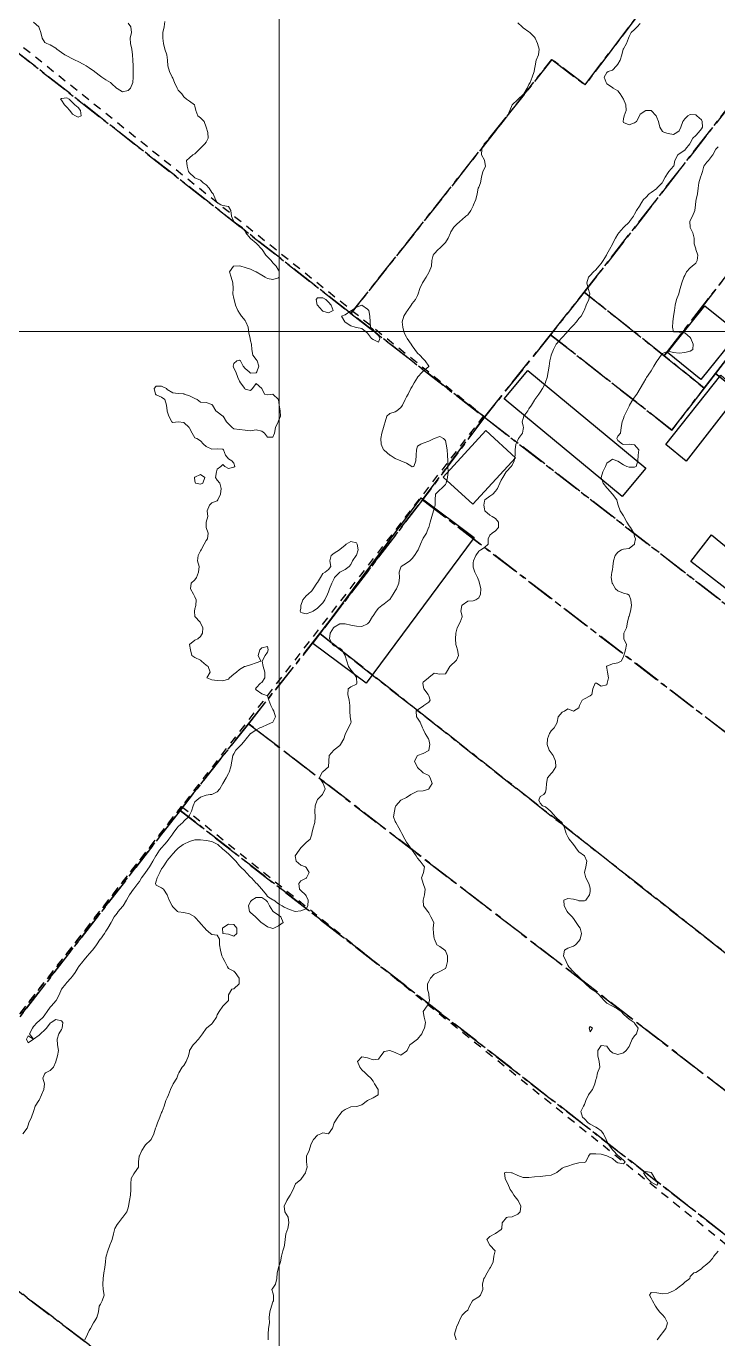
# Model space of a CAD drawing. Header units: centimetres. Extents: x 0 to 642158, y -847 to 649707.
# Drawn here: x 616144.1 to 616206.2, y 621096.8 to 621214.8 of the extents above; entities that cross this region are included whole.
import ezdxf

# ---------------------------------------------------------------- set-up
doc = ezdxf.new("R2010")
doc.units = ezdxf.units.CM
doc.header["$MEASUREMENT"] = 0
doc.linetypes.add('CENTERX2', pattern=[4, 2.5, -0.5, 0.5, -0.5])
doc.linetypes.add('JIS_02_0.7', pattern=[1.35, 0.75, -0.6])
for name, color, linetype, lineweight in [('MEV_grille', 254, 'Continuous', 9), ('WAL_parcellaire agricole', 7, 'JIS_02_0.7', 25), ('WAL_topographie 0.5', 253, 'Continuous', 20)]:
    doc.layers.add(name, color=color, linetype=linetype, lineweight=lineweight)
doc.layers.add('SPW_batiments', color=7, linetype='Continuous')
doc.layers.add('SPW_parcellaire cadastral', color=7, linetype='CENTERX2', lineweight=25, true_color=0xff0542)

# ---------------------------------------------------------------- blocks, each defined once
blk = doc.blocks.new('*U114')
at = {"layer": 'MEV_grille', "transparency": 33554687}
blk.add_lwpolyline([(-1338.46, 0), (1338.46, 0)], dxfattribs=at)
blk = doc.blocks.new('*U115')
at = {"layer": 'MEV_grille', "color": 0, "linetype": 'ByBlock', "lineweight": -2, "transparency": 16777216}
blk.add_blockref('*U114', (0, -1200), dxfattribs=at)
blk = doc.blocks.new('*U112')
at = {"layer": 'MEV_grille', "transparency": 33554687}
blk.add_lwpolyline([(0, 1825.48), (0, -1825.48)], dxfattribs=at)
blk = doc.blocks.new('*U113')
at = {"layer": 'MEV_grille', "color": 0, "linetype": 'ByBlock', "lineweight": -2, "transparency": 16777216}
blk.add_blockref('*U112', (800, 0), dxfattribs=at)

msp = doc.modelspace()

# ---------------------------------------------------------------- linework, layer by layer
at = {"layer": 'SPW_batiments'}
for points in [[(616202.47, 621186.47), (616205.05, 621189.67), (616208.07, 621187.24), (616204.71, 621183.07), (616201.69, 621185.5), (616202.47, 621186.47)], [(616197.63, 621172.53), (616187.04, 621181.31), (616189.16, 621183.86), (616199.75, 621175.09), (616197.63, 621172.53)], [(616208.19, 621181.91), (616203.39, 621175.71), (616201.54, 621177.23), (616206.49, 621183.45), (616208.19, 621181.91)], [(616184.22, 621171.84), (616181.55, 621174.29), (616185.39, 621178.47), (616188.06, 621176.02), (616184.22, 621171.84)], [(616174.62, 621155.77), (616169.83, 621159.33), (616179.56, 621172.43), (616184.34, 621168.87), (616174.62, 621155.77)], [(616212.05, 621163.85), (616210.31, 621161.66), (616203.81, 621166.7), (616205.65, 621169.11), (616212.05, 621163.85)]]:
    msp.add_lwpolyline(points, dxfattribs=at)
at = {"layer": 'SPW_parcellaire cadastral'}
for points in [[(616213.59, 621253.32), (616201.22, 621237.36), (616206.42, 621233.46), (616204.71, 621231.18), (616202.58, 621228.34), (616203.87, 621227.37), (616206.4, 621225.48), (616194.3, 621209.55), (616191.31, 621211.82), (616173.26, 621188.99), (616142.41, 621213.16), (616135.77, 621218.36), (616138.33, 621219.48), (616150.54, 621224.86), (616181.45, 621238.49), (616183.32, 621239.28), (616198.96, 621262.98), (616213.59, 621253.32)], [(616173.26, 621188.99), (616191.31, 621211.82), (616194.3, 621209.55), (616206.4, 621225.48), (616203.87, 621227.37), (616202.58, 621228.34), (616204.71, 621231.18), (616206.42, 621233.46), (616201.22, 621237.36), (616213.59, 621253.32), (616232.59, 621240.9), (616226.91, 621233.54), (616224.74, 621230.75), (616218.44, 621222.45), (616218.22, 621222.16), (616212.52, 621214.4), (616194.22, 621190.9), (616191.19, 621187.08), (616185.26, 621179.66), (616173.26, 621188.99)], [(616201.41, 621185.2), (616194.22, 621190.9), (616212.52, 621214.4), (616216.35, 621212.4), (616220.74, 621210.14), (616201.41, 621185.2)], [(616173.26, 621188.99), (616185.26, 621179.66), (616179.7, 621172.24), (616170.48, 621160.22), (616164.05, 621152.12), (616157.91, 621144.33), (616131.44, 621110.21), (616071.3, 621032.52), (616031.54, 621061.05), (616060.99, 621100.59), (616142.41, 621213.16), (616173.26, 621188.99)], [(616201.41, 621185.2), (616220.74, 621210.14), (616221, 621210.03), (616224.84, 621207.98), (616221.96, 621204.18), (616219.07, 621200.43), (616215.54, 621195.86), (616209.84, 621188.55), (616206.01, 621183.59), (616205, 621182.28), (616201.41, 621185.2)], [(616201.41, 621185.2), (616205, 621182.28), (616202.09, 621178.52), (616191.19, 621187.08), (616194.22, 621190.9), (616201.41, 621185.2)], [(616254.26, 621145.78), (616253.93, 621146.2), (616206.01, 621183.59), (616209.84, 621188.55), (616250.79, 621156.2), (616264.99, 621144.88), (616268.18, 621142.36), (616264.62, 621137.89), (616261.52, 621140.19), (616254.26, 621145.78)], [(616254.26, 621145.78), (616249.32, 621139.45), (616246.18, 621141.92), (616241.55, 621136.02), (616241.25, 621136.25), (616185.26, 621179.66), (616191.19, 621187.08), (616202.09, 621178.52), (616205, 621182.28), (616206.01, 621183.59), (616253.93, 621146.2), (616254.26, 621145.78)], [(616246.38, 621121.04), (616235.76, 621129.2), (616179.7, 621172.24), (616185.26, 621179.66), (616241.25, 621136.25), (616241.55, 621136.02), (616251.77, 621128), (616254.9, 621125.39), (616249.62, 621118.55), (616246.38, 621121.04)], [(616246.38, 621121.04), (616249.62, 621118.55), (616240.32, 621105.16), (616170.48, 621160.22), (616179.7, 621172.24), (616235.76, 621129.2), (616231.34, 621123.55), (616231.85, 621123.15), (616239.27, 621117.45), (616241.25, 621119.85), (616243.89, 621117.78), (616246.38, 621121.04)], [(616240.32, 621105.16), (616236.97, 621100.52), (616234.5, 621097.13), (616224.94, 621105.2), (616214.43, 621113.34), (616164.05, 621152.12), (616170.48, 621160.22), (616240.32, 621105.16)], [(616228.71, 621089.19), (616157.91, 621144.33), (616164.05, 621152.12), (616214.43, 621113.34), (616224.94, 621105.2), (616234.5, 621097.13), (616234.07, 621096.53), (616228.71, 621089.19)], [(616131.44, 621110.21), (616157.91, 621144.33), (616228.71, 621089.19), (616203.86, 621055.11), (616131.44, 621110.21)], [(616031.54, 621061.05), (616071.3, 621032.52), (616131.44, 621110.21), (616203.86, 621055.11), (616144.73, 620974.53), (616080.2, 620885.53), (616077.16, 620887.87), (616061.83, 620900.38), (616015.82, 620937.44), (615969, 620975.45), (615975.67, 621007.18), (615976.31, 621011.06), (615979.34, 621025.79), (615982.81, 621040.63), (615983.01, 621041.57), (615985.55, 621053.65), (615985.91, 621055.31), (615989.28, 621069.96), (615990.63, 621076.48), (615992.09, 621082.87), (615993.25, 621088.61), (615997.42, 621085.79), (616031.54, 621061.05)]]:
    msp.add_lwpolyline(points, dxfattribs=at)
at = {"layer": 'WAL_parcellaire agricole'}
for points in [[(616185.18, 621179.79), (616158.05, 621144.69), (616071.36, 621033.53), (615996.86, 621085.77), (616011.19, 621105.69), (615971.52, 621133.77), (615978.81, 621140.74), (616073.97, 621180.78), (616142.8, 621213.76), (616185.18, 621179.79)], [(615993.69, 621087.77), (615996.86, 621085.77), (616071.36, 621033.53), (616158.05, 621144.69), (616223.15, 621092.3), (616150.53, 620998.96), (616089.78, 620911.09), (616081.78, 620901.78), (616076.08, 620902.28), (616069.98, 620895.38), (615970.47, 620972.87), (615993.69, 621087.77)]]:
    msp.add_lwpolyline(points, dxfattribs=at)
at = {"layer": 'WAL_topographie 0.5'}
for points in [[(616156.55, 621215.25), (616156.47, 621214.75), (616156.37, 621214.25), (616156.37, 621213.75), (616156.41, 621213.25), (616156.53, 621212.75), (616156.73, 621212.25), (616156.75, 621212), (616156.77, 621211.75), (616156.81, 621211.25), (616156.95, 621210.75), (616157.19, 621210.25), (616157.25, 621210.16), (616157.42, 621209.75), (616157.64, 621209.25), (616157.75, 621209.07), (616158.06, 621208.75), (616158.25, 621208.46), (616158.5, 621208.25), (616158.75, 621208.07), (616159.22, 621207.75), (616159.25, 621207.62), (616159.32, 621207.25), (616159.5, 621206.75), (616159.75, 621206.59), (616160.06, 621206.25), (616160.25, 621205.75), (616160.25, 621205.75), (616160.4, 621205.25), (616160.43, 621204.75), (616160.25, 621204.4), (616160.14, 621204.25), (616159.75, 621203.84), (616159.67, 621203.75), (616159.25, 621203.35), (616159.05, 621203.25), (616158.75, 621203), (616158.48, 621202.75), (616158.55, 621202.25), (616158.67, 621201.75), (616158.75, 621201.65), (616159.17, 621201.25), (616159.25, 621201.2), (616159.75, 621200.97), (616159.99, 621200.75), (616160.25, 621200.55), (616160.53, 621200.25), (616160.75, 621199.88), (616160.88, 621199.75), (616161.1, 621199.25), (616161.25, 621198.97), (616161.57, 621198.75), (616161.75, 621198.7), (616162.25, 621198.61), (616162.46, 621198.25), (616162.52, 621197.75), (616162.73, 621197.25), (616162.75, 621197.23), (616163.25, 621196.91), (616163.45, 621196.75), (616163.75, 621196.38), (616163.81, 621196.25), (616164.22, 621195.75), (616164.25, 621195.72), (616164.75, 621195.32), (616164.82, 621195.25), (616165.25, 621194.79), (616165.29, 621194.75), (616165.63, 621194.25), (616165.75, 621194.09), (616166.1, 621193.75), (616166.25, 621193.55), (616166.53, 621193.25), (616166.75, 621192.9), (616166.81, 621192.75), (616166.8, 621192.25), (616166.75, 621192.19), (616166.25, 621192.05), (616165.75, 621192.15), (616165.57, 621192.25), (616165.25, 621192.45), (616164.75, 621192.74), (616164.72, 621192.75), (616164.25, 621192.97), (616163.75, 621193.14), (616163.36, 621193.25), (616163.25, 621193.28), (616162.75, 621193.26), (616162.7, 621193.25), (616162.34, 621192.75), (616162.5, 621192.25), (616162.66, 621191.75), (616162.69, 621191.25), (616162.65, 621190.75), (616162.75, 621190.33), (616162.77, 621190.25), (616162.9, 621189.75), (616163.09, 621189.25), (616163.25, 621189.01), (616163.44, 621188.75), (616163.75, 621188.35), (616163.82, 621188.25), (616164.02, 621187.75), (616164.1, 621187.25), (616164.2, 621186.75), (616164.25, 621186.53), (616164.33, 621186.25), (616164.35, 621185.75), (616164.44, 621185.25), (616164.75, 621184.87), (616164.83, 621184.75), (616164.99, 621184.25), (616164.8, 621183.75), (616164.75, 621183.67), (616164.25, 621183.62), (616164.11, 621183.75), (616163.75, 621184.06), (616163.57, 621184.25), (616163.35, 621184.75), (616163.25, 621184.8), (616163, 621184.75), (616162.75, 621184.5), (616162.69, 621184.25), (616162.75, 621184.08), (616162.91, 621183.75), (616163.09, 621183.25), (616163.25, 621182.91), (616163.35, 621182.75), (616163.72, 621182.25), (616163.75, 621182.19), (616164.25, 621182.08), (616164.43, 621182.25), (616164.75, 621182.69), (616165.25, 621182.25), (616165.25, 621182.25), (616165.5, 621181.75), (616165.75, 621181.69), (616166.25, 621181.75), (616166.25, 621181.75), (616166.25, 621181.75), (616166.75, 621181.25), (616166.75, 621181.25), (616166.82, 621180.75), (616166.9, 621180.25), (616166.94, 621179.75), (616166.75, 621179.34), (616166.72, 621179.25), (616166.49, 621178.75), (616166.39, 621178.25), (616166.25, 621177.89), (616165.75, 621177.89), (616165.5, 621178.25), (616165.25, 621178.43), (616164.75, 621178.53), (616164.25, 621178.45), (616163.75, 621178.51), (616163.25, 621178.56), (616162.75, 621178.64), (616162.6, 621178.75), (616162.25, 621179.06), (616162.08, 621179.25), (616161.77, 621179.75), (616161.75, 621179.77), (616161.25, 621180.16), (616161.13, 621180.25), (616160.81, 621180.75), (616160.75, 621180.82), (616160.25, 621180.98), (616159.75, 621181.03), (616159.44, 621181.25), (616159.25, 621181.35), (616158.75, 621181.6), (616158.28, 621181.75), (616158.25, 621181.76), (616157.75, 621181.79), (616157.25, 621181.86), (616156.75, 621182.17), (616156.69, 621182.25), (616156.25, 621182.46), (616155.75, 621182.47), (616155.58, 621182.25), (616155.7, 621181.75), (616155.75, 621181.69), (616156.25, 621181.47), (616156.55, 621181.25), (616156.7, 621180.75), (616156.74, 621180.25), (616156.75, 621180.2), (616156.89, 621179.75), (616157.18, 621179.25), (616157.25, 621179.18), (616157.75, 621179.24), (616158.25, 621179.18), (616158.72, 621178.75), (616158.75, 621178.69), (616159.01, 621178.25), (616159.25, 621177.82), (616159.42, 621177.75), (616159.75, 621177.55), (616160, 621177.25), (616160.25, 621177.05), (616160.75, 621176.81), (616161.25, 621176.83), (616161.75, 621176.81), (616161.82, 621176.75), (616161.99, 621176.25), (616162.25, 621175.92), (616162.56, 621175.75), (616162.75, 621175.54), (616162.82, 621175.25), (616162.75, 621175.18), (616162.25, 621175.07), (616161.92, 621175.25), (616161.75, 621175.43), (616161.57, 621175.25), (616161.25, 621175), (616161.17, 621174.75), (616161.08, 621174.25), (616161.25, 621174.01), (616161.47, 621173.75), (616161.61, 621173.25), (616161.54, 621172.75), (616161.31, 621172.25), (616161.25, 621172.15), (616160.75, 621171.96), (616160.54, 621171.75), (616160.34, 621171.25), (616160.41, 621170.75), (616160.25, 621170.25), (616160.25, 621169.75), (616160.42, 621169.25), (616160.36, 621168.75), (616160.25, 621168.58), (616160.07, 621168.25), (616159.81, 621167.75), (616159.75, 621167.66), (616159.54, 621167.25), (616159.47, 621166.75), (616159.62, 621166.25), (616159.57, 621165.75), (616159.38, 621165.25), (616159.25, 621165.06), (616158.92, 621164.75), (616158.86, 621164.25), (616159.12, 621163.75), (616159.25, 621163.52), (616159.35, 621163.25), (616159.32, 621162.75), (616159.25, 621162.44), (616159.2, 621162.25), (616159.25, 621161.75), (616159.25, 621161.75), (616159.71, 621161.25), (616159.75, 621161.2), (616159.94, 621160.75), (616159.91, 621160.25), (616159.75, 621159.95), (616159.5, 621159.75), (616159.25, 621159.62), (616158.75, 621159.25), (616158.86, 621158.75), (616158.96, 621158.25), (616159.25, 621158.07), (616159.75, 621157.84), (616159.83, 621157.75), (616160.25, 621157.37), (616160.42, 621157.25), (616160.61, 621156.75), (616160.31, 621156.25), (616160.75, 621156.06), (616161.25, 621156), (616161.75, 621155.97), (616162.25, 621156.13), (616162.36, 621156.25), (616162.75, 621156.57), (616162.97, 621156.75), (616163.25, 621156.99), (616163.71, 621157.25), (616163.75, 621157.27), (616164.25, 621157.4), (616164.75, 621157.58), (616165.16, 621157.75), (616164.92, 621158.25), (616165.07, 621158.75), (616165.25, 621158.94), (616165.75, 621159.06), (616165.83, 621158.75), (616165.75, 621158.56), (616165.55, 621158.25), (616165.29, 621157.75), (616165.38, 621157.25), (616165.53, 621156.75), (616165.53, 621156.25), (616165.25, 621155.82), (616165.14, 621155.75), (616164.75, 621155.35), (616164.69, 621155.25), (616164.75, 621155.16), (616165.25, 621154.81), (616165.45, 621154.75), (616165.75, 621154.61), (616165.87, 621154.25), (616166.05, 621153.75), (616166.25, 621153.41), (616166.33, 621153.25), (616166.48, 621152.75), (616166.25, 621152.26), (616166.23, 621152.25), (616165.75, 621152.04), (616165.25, 621151.82), (616165.09, 621151.75), (616164.75, 621151.56), (616164.27, 621151.25), (616164.25, 621151.24), (616163.84, 621150.75), (616163.75, 621150.65), (616163.44, 621150.25), (616163.25, 621150.07), (616162.91, 621149.75), (616162.75, 621149.42), (616162.66, 621149.25), (616162.57, 621148.75), (616162.46, 621148.25), (616162.31, 621147.75), (616162.25, 621147.64), (616162.05, 621147.25), (616161.75, 621146.75), (616161.75, 621146.75), (616161.47, 621146.25), (616161.25, 621145.99), (616160.75, 621145.76), (616160.62, 621145.75), (616160.25, 621145.7), (616159.75, 621145.53), (616159.42, 621145.25), (616159.25, 621145.1), (616159.08, 621144.75), (616158.94, 621144.25), (616158.75, 621143.89), (616158.67, 621143.75), (616158.25, 621143.37), (616158.16, 621143.25), (616157.75, 621142.87), (616157.66, 621142.75), (616157.27, 621142.25), (616157.25, 621142.23), (616156.91, 621141.75), (616156.75, 621141.54), (616156.52, 621141.25), (616156.25, 621140.95), (616156.06, 621140.75), (616155.75, 621140.26), (616155.74, 621140.25), (616155.46, 621139.75), (616155.25, 621139.4), (616155.15, 621139.25), (616154.81, 621138.75), (616154.75, 621138.66), (616154.45, 621138.25), (616154.25, 621137.95), (616154.1, 621137.75), (616153.75, 621137.28), (616153.72, 621137.25), (616153.38, 621136.75), (616153.25, 621136.53), (616153.09, 621136.25), (616152.79, 621135.75), (616152.75, 621135.7), (616152.36, 621135.25), (616152.25, 621135.1), (616151.99, 621134.75), (616151.75, 621134.3), (616151.72, 621134.25), (616151.42, 621133.75), (616151.25, 621133.47), (616151.11, 621133.25), (616150.75, 621132.76), (616150.74, 621132.75), (616150.39, 621132.25), (616150.25, 621132.03), (616150.03, 621131.75), (616149.75, 621131.44), (616149.58, 621131.25), (616149.25, 621130.85), (616149.17, 621130.75), (616148.79, 621130.25), (616148.75, 621130.2), (616148.48, 621129.75), (616148.25, 621129.43), (616148.1, 621129.25), (616147.75, 621128.86), (616147.66, 621128.75), (616147.25, 621128.26), (616147.25, 621128.25), (616147.04, 621127.75), (616146.78, 621127.25), (616146.75, 621127.21), (616146.37, 621126.75), (616146.25, 621126.64), (616145.97, 621126.25), (616145.75, 621125.96), (616145.61, 621125.75), (616145.25, 621125.42), (616145.08, 621125.25), (616144.75, 621124.9), (616144.65, 621124.75), (616144.38, 621124.25), (616144.75, 621123.76), (616145.25, 621124.11), (616145.38, 621124.25), (616145.75, 621124.61), (616145.9, 621124.75), (616146.25, 621125.2), (616146.32, 621125.25), (616146.75, 621125.54), (616147.25, 621125.42), (616147.37, 621125.25), (616147.33, 621124.75), (616147.25, 621124.64), (616147.01, 621124.25), (616146.87, 621123.75), (616146.9, 621123.25), (616146.98, 621122.75), (616146.89, 621122.25), (616146.76, 621121.75), (616146.75, 621121.71), (616146.53, 621121.25), (616146.25, 621120.96), (616145.83, 621120.75), (616145.75, 621120.68), (616145.59, 621120.25), (616145.72, 621119.75), (616145.67, 621119.25), (616145.46, 621118.75), (616145.25, 621118.29), (616145.22, 621118.25), (616144.89, 621117.75), (616144.75, 621117.25), (616144.75, 621117.25), (616144.56, 621116.75), (616144.33, 621116.25), (616144.25, 621116.04), (616144.16, 621115.75), (616143.79, 621115.25)], [(616153.46, 621209.25), (616153.25, 621209.04), (616152.75, 621208.91), (616152.25, 621209.21), (616152.21, 621209.25), (616151.75, 621209.68), (616151.66, 621209.75), (616151.25, 621210.01), (616150.89, 621210.25), (616150.75, 621210.34), (616150.25, 621210.73), (616150.23, 621210.75), (616149.75, 621211.07), (616149.46, 621211.25), (616149.25, 621211.38), (616148.75, 621211.63), (616148.49, 621211.75), (616148.25, 621211.87), (616147.75, 621212.15), (616147.55, 621212.25), (616147.25, 621212.44), (616146.85, 621212.75), (616146.75, 621212.84), (616146.25, 621213.14), (616145.93, 621213.25), (616145.75, 621213.35), (616145.52, 621213.75), (616145.39, 621214.25), (616145.25, 621214.67), (616145.21, 621214.75), (616144.75, 621215.19)], [(616188.25, 621215.13), (616188.65, 621214.75), (616188.75, 621214.66), (616189.25, 621214.3), (616189.32, 621214.25), (616189.75, 621213.82), (616189.8, 621213.75), (616190.01, 621213.25), (616190.16, 621212.75), (616190.1, 621212.25), (616189.91, 621211.75), (616189.81, 621211.25), (616189.75, 621210.97), (616189.71, 621210.75), (616189.55, 621210.25), (616189.35, 621209.75), (616189.25, 621209.58), (616189.11, 621209.25), (616188.81, 621208.75), (616188.75, 621208.69), (616188.29, 621208.25), (616188.25, 621208.22), (616187.75, 621207.75), (616187.75, 621207.75), (616187.53, 621207.25), (616187.32, 621206.75), (616187.25, 621206.63), (616186.93, 621206.25), (616186.75, 621206.02), (616186.52, 621205.75), (616186.25, 621205.37), (616186.16, 621205.25), (616185.75, 621204.75), (616185.75, 621204.75), (616185.25, 621204.26), (616185.24, 621204.25), (616185.01, 621203.75), (616184.98, 621203.25), (616185.25, 621202.78), (616185.26, 621202.75), (616185.34, 621202.25), (616185.25, 621202.02), (616185.11, 621201.75), (616184.98, 621201.25), (616184.91, 621200.75), (616184.75, 621200.36), (616184.7, 621200.25), (616184.6, 621199.75), (616184.49, 621199.25), (616184.28, 621198.75), (616184.25, 621198.68), (616184.02, 621198.25), (616183.75, 621197.87), (616183.59, 621197.75), (616183.25, 621197.45), (616183.05, 621197.25), (616182.75, 621197), (616182.52, 621196.75), (616182.25, 621196.33), (616182.22, 621196.25), (616182.01, 621195.75), (616181.75, 621195.37), (616181.63, 621195.25), (616181.25, 621194.87), (616181.1, 621194.75), (616180.75, 621194.36), (616180.66, 621194.25), (616180.52, 621193.75), (616180.49, 621193.25), (616180.29, 621192.75), (616180.25, 621192.69), (616180.03, 621192.25), (616179.75, 621191.84), (616179.7, 621191.75), (616179.44, 621191.25), (616179.3, 621190.75), (616179.25, 621190.6), (616179.07, 621190.25), (616178.75, 621189.9), (616178.66, 621189.75), (616178.34, 621189.25), (616178.25, 621189.14), (616178.02, 621188.75), (616177.87, 621188.25), (616177.92, 621187.75), (616178.04, 621187.25), (616178.25, 621186.86), (616178.31, 621186.75), (616178.66, 621186.25), (616178.75, 621186.09), (616179.01, 621185.75), (616179.25, 621185.44), (616179.44, 621185.25), (616179.75, 621184.91), (616179.93, 621184.75), (616180.25, 621184.26), (616180.26, 621184.25), (616180.25, 621184.24), (616179.75, 621183.82), (616179.69, 621183.75), (616179.25, 621183.27), (616179.23, 621183.25), (616178.93, 621182.75), (616178.75, 621182.44), (616178.65, 621182.25), (616178.39, 621181.75), (616178.25, 621181.49), (616178.14, 621181.25), (616177.89, 621180.75), (616177.75, 621180.54), (616177.4, 621180.25), (616177.25, 621180.16), (616176.75, 621179.99), (616176.48, 621179.75), (616176.33, 621179.25), (616176.25, 621178.96), (616176.2, 621178.75), (616176.04, 621178.25), (616175.94, 621177.75), (616175.97, 621177.25), (616176.2, 621176.75), (616176.25, 621176.7), (616176.75, 621176.27), (616176.78, 621176.25), (616177.25, 621175.95), (616177.73, 621175.75), (616177.75, 621175.74), (616178.25, 621175.54), (616178.72, 621175.25), (616178.75, 621175.22), (616178.92, 621175.25), (616179.08, 621175.75), (616179.11, 621176.25), (616179.15, 621176.75), (616179.25, 621177.07), (616179.53, 621177.25), (616179.75, 621177.33), (616180.25, 621177.51), (616180.75, 621177.75), (616180.75, 621177.75), (616181.25, 621177.93), (616181.57, 621177.75), (616181.75, 621177.57), (616181.83, 621177.25), (616181.91, 621176.75), (616181.94, 621176.25), (616181.96, 621175.75), (616181.98, 621175.25), (616182, 621174.75), (616181.95, 621174.25), (616181.81, 621173.75), (616181.75, 621173.62), (616181.39, 621173.25), (616181.25, 621173.14), (616180.86, 621172.75), (616180.82, 621172.25), (616180.82, 621171.75), (616180.75, 621171.47), (616180.69, 621171.25), (616180.52, 621170.75), (616180.38, 621170.25), (616180.25, 621169.77), (616180.24, 621169.75), (616180.04, 621169.25), (616179.75, 621168.8), (616179.72, 621168.75), (616179.5, 621168.25), (616179.3, 621167.75), (616179.25, 621167.67), (616178.97, 621167.25), (616178.75, 621166.97), (616178.55, 621166.75), (616178.25, 621166.54), (616177.78, 621166.25), (616177.75, 621166.2), (616177.6, 621165.75), (616177.61, 621165.25), (616177.57, 621164.75), (616177.36, 621164.25), (616177.25, 621164.07), (616177.06, 621163.75), (616176.75, 621163.29), (616176.71, 621163.25), (616176.25, 621162.88), (616176.05, 621162.75), (616175.75, 621162.5), (616175.53, 621162.25), (616175.25, 621161.82), (616175.2, 621161.75), (616174.89, 621161.25), (616174.75, 621161.09), (616174.25, 621160.86), (616173.75, 621160.89), (616173.25, 621160.99), (616172.75, 621161.11), (616172.25, 621161.1), (616171.75, 621160.8), (616171.7, 621160.75), (616171.4, 621160.25), (616171.35, 621159.75), (616171.59, 621159.25), (616171.75, 621159.11), (616172.25, 621158.9), (616172.44, 621158.75), (616172.75, 621158.25), (616172.75, 621158.23), (616172.89, 621157.75), (616173.05, 621157.25), (616173.25, 621156.97), (616173.42, 621156.75), (616173.75, 621156.27), (616173.77, 621156.25), (616173.8, 621155.75), (616173.75, 621155.68), (616173.25, 621155.44), (616173.02, 621155.25), (616172.97, 621154.75), (616173.09, 621154.25), (616173.17, 621153.75), (616173.15, 621153.25), (616173.2, 621152.75), (616173.25, 621152.4), (616173.27, 621152.25), (616173.25, 621152.19), (616173.03, 621151.75), (616172.78, 621151.25), (616172.75, 621151.16), (616172.62, 621150.75), (616172.31, 621150.25), (616172.25, 621150.17), (616171.75, 621149.77), (616171.71, 621149.75), (616171.31, 621149.25), (616171.29, 621148.75), (616171.25, 621148.25), (616171.25, 621148.25), (616170.75, 621147.8), (616170.69, 621147.75), (616170.45, 621147.25), (616170.75, 621146.79), (616170.77, 621146.75), (616170.96, 621146.25), (616170.75, 621145.82), (616170.7, 621145.75), (616170.25, 621145.31), (616170.22, 621145.25), (616170.05, 621144.75), (616170.01, 621144.25), (616170.06, 621143.75), (616170.03, 621143.25), (616169.86, 621142.75), (616169.76, 621142.25), (616169.75, 621142.2), (616169.61, 621141.75), (616169.25, 621141.43), (616169.06, 621141.25), (616168.75, 621140.96), (616168.61, 621140.75), (616168.25, 621140.25), (616168.35, 621139.75), (616168.75, 621139.39), (616169.17, 621139.25), (616169.25, 621139.18), (616169.5, 621138.75), (616169.27, 621138.25), (616169.25, 621138.24), (616168.75, 621137.99), (616168.57, 621137.75), (616168.65, 621137.25), (616168.75, 621137.14), (616169.19, 621136.75), (616169.25, 621136.66), (616169.42, 621136.25), (616169.39, 621135.75), (616169.25, 621135.49), (616168.75, 621135.31), (616168.25, 621135.25), (616168.25, 621135.25), (616168.25, 621135.25), (616167.75, 621135.43), (616167.25, 621135.63), (616167.08, 621135.75), (616166.75, 621135.93), (616166.33, 621136.25), (616166.25, 621136.3), (616165.75, 621136.58), (616165.67, 621136.75), (616165.26, 621137.25), (616165.25, 621137.26), (616164.8, 621137.75), (616164.75, 621137.8), (616164.33, 621138.25), (616164.25, 621138.33), (616163.85, 621138.75), (616163.75, 621138.85), (616163.33, 621139.25), (616163.25, 621139.34), (616162.92, 621139.75), (616162.75, 621139.95), (616162.45, 621140.25), (616162.25, 621140.41), (616161.87, 621140.75), (616161.75, 621140.84), (616161.31, 621141.25), (616161.25, 621141.3), (616160.75, 621141.52), (616160.25, 621141.61), (616159.75, 621141.68), (616159.25, 621141.67), (616158.75, 621141.53), (616158.25, 621141.29), (616158.19, 621141.25), (616157.75, 621140.94), (616157.56, 621140.75), (616157.25, 621140.42), (616157.1, 621140.25), (616156.75, 621139.81), (616156.71, 621139.75), (616156.38, 621139.25), (616156.25, 621139.06), (616156.08, 621138.75), (616155.84, 621138.25), (616155.75, 621137.96), (616155.69, 621137.75), (616155.75, 621137.6), (616156.25, 621137.38), (616156.42, 621137.25), (616156.74, 621136.75), (616156.75, 621136.73), (616156.93, 621136.25), (616157.2, 621135.75), (616157.25, 621135.66), (616157.69, 621135.25), (616157.75, 621135.22), (616158.25, 621135.16), (616158.75, 621135.04), (616159.24, 621134.75), (616159.25, 621134.74), (616159.69, 621134.25), (616159.75, 621134.17), (616160.13, 621133.75), (616160.25, 621133.58), (616160.65, 621133.25), (616160.75, 621133.17), (616161.25, 621133.11), (616161.44, 621132.75), (616161.46, 621132.25), (616161.53, 621131.75), (616161.67, 621131.25), (616161.75, 621131.07), (616161.93, 621130.75), (616162.17, 621130.25), (616162.25, 621130.12), (616162.75, 621129.86), (616162.87, 621129.75), (616163.23, 621129.25), (616163.22, 621128.75), (616162.75, 621128.28), (616162.55, 621128.25), (616162.27, 621127.75), (616162.25, 621127.25), (616162.25, 621127.25), (616161.77, 621126.75), (616161.75, 621126.73), (616161.42, 621126.25), (616161.25, 621125.94), (616161.17, 621125.75), (616160.85, 621125.25), (616160.75, 621125.13), (616160.29, 621124.75), (616160.25, 621124.71), (616159.93, 621124.25), (616159.75, 621123.99), (616159.58, 621123.75), (616159.25, 621123.39), (616159.1, 621123.25), (616158.77, 621122.75), (616158.75, 621122.65), (616158.66, 621122.25), (616158.45, 621121.75), (616158.25, 621121.41), (616158.1, 621121.25), (616157.81, 621120.75), (616157.75, 621120.61), (616157.63, 621120.25), (616157.28, 621119.75), (616157.25, 621119.69), (616157.06, 621119.25), (616156.88, 621118.75), (616156.75, 621118.48), (616156.64, 621118.25), (616156.47, 621117.75), (616156.29, 621117.25), (616156.25, 621117.16), (616156.08, 621116.75), (616155.89, 621116.25), (616155.75, 621115.87), (616155.71, 621115.75), (616155.55, 621115.25), (616155.3, 621114.75), (616155.25, 621114.69), (616154.81, 621114.25), (616154.75, 621114.18), (616154.47, 621113.75), (616154.25, 621113.28), (616154.24, 621113.25), (616154.17, 621112.75), (616154.16, 621112.25), (616153.81, 621111.75), (616153.75, 621111.67), (616153.53, 621111.25), (616153.48, 621110.75), (616153.49, 621110.25), (616153.46, 621109.75), (616153.38, 621109.25), (616153.29, 621108.75), (616153.25, 621108.61), (616153.12, 621108.25), (616152.77, 621107.75), (616152.75, 621107.73), (616152.37, 621107.25), (616152.25, 621107.1), (616152.04, 621106.75), (616151.92, 621106.25), (616151.82, 621105.75), (616151.75, 621105.59), (616151.61, 621105.25), (616151.42, 621104.75), (616151.26, 621104.25), (616151.25, 621104.12), (616151.2, 621103.75), (616151.16, 621103.25), (616151.06, 621102.75), (616151, 621102.25), (616150.98, 621101.75), (616151, 621101.25), (616151.08, 621100.75), (616150.91, 621100.25), (616150.75, 621099.94), (616150.65, 621099.75), (616150.58, 621099.25), (616150.42, 621098.75), (616150.25, 621098.44), (616150.12, 621098.25), (616149.86, 621097.75), (616149.75, 621097.57), (616149.59, 621097.25), (616149.34, 621096.75)], [(616153.25, 621215.1), (616153.48, 621214.75), (616153.55, 621214.25), (616153.44, 621213.75), (616153.47, 621213.25), (616153.59, 621212.75), (616153.64, 621212.25), (616153.66, 621211.75), (616153.71, 621211.25), (616153.7, 621210.75), (616153.69, 621210.25), (616153.68, 621209.75), (616153.46, 621209.25)], [(616199.25, 621215.05), (616198.98, 621214.75), (616198.75, 621214.52), (616198.44, 621214.25), (616198.25, 621213.89), (616198.19, 621213.75), (616198.02, 621213.25), (616197.75, 621212.79), (616197.72, 621212.75), (616197.6, 621212.25), (616197.45, 621211.75), (616197.25, 621211.41), (616197.13, 621211.25), (616196.75, 621210.88), (616196.36, 621210.75), (616196.25, 621210.67), (616196, 621210.25), (616196.18, 621209.75), (616196.25, 621209.64), (616196.75, 621209.3), (616196.81, 621209.25), (616197.25, 621209.01), (616197.46, 621208.75), (616197.75, 621208.25), (616197.75, 621208.25), (616197.95, 621207.75), (616198, 621207.25), (616197.8, 621206.75), (616197.75, 621206.5), (616197.72, 621206.25), (616197.75, 621206.16), (616198.25, 621205.96), (616198.75, 621206.13), (616198.91, 621206.25), (616199.18, 621206.75), (616199.25, 621206.92), (616199.75, 621207.23), (616200.25, 621207.23), (616200.68, 621206.75), (616200.75, 621206.62), (616200.89, 621206.25), (616201.02, 621205.75), (616201.25, 621205.36), (616201.43, 621205.25), (616201.75, 621205.17), (616202.25, 621205.08), (616202.54, 621205.25), (616202.75, 621205.41), (616202.9, 621205.75), (616203.09, 621206.25), (616203.25, 621206.49), (616203.54, 621206.75), (616203.75, 621206.89), (616204.25, 621206.84), (616204.35, 621206.75), (616204.75, 621206.39), (616204.81, 621206.25), (616204.84, 621205.75), (616204.75, 621205.6), (616204.49, 621205.25), (616204.25, 621205), (616203.99, 621204.75), (616203.75, 621204.31), (616203.71, 621204.25), (616203.33, 621203.75), (616203.25, 621203.67), (616202.75, 621203.34), (616202.62, 621203.25), (616202.37, 621202.75), (616202.26, 621202.25), (616202.25, 621202.24), (616201.82, 621201.75), (616201.75, 621201.67), (616201.48, 621201.25), (616201.25, 621200.79), (616201.23, 621200.75), (616200.76, 621200.25), (616200.75, 621200.24), (616200.25, 621199.87), (616200.05, 621199.75), (616199.75, 621199.43), (616199.55, 621199.25), (616199.26, 621198.75), (616199.25, 621198.73), (616198.92, 621198.25), (616198.75, 621197.93), (616198.64, 621197.75), (616198.3, 621197.25), (616198.25, 621197.19), (616197.77, 621196.75), (616197.75, 621196.73), (616197.34, 621196.25), (616197.25, 621196.11), (616197.02, 621195.75), (616196.77, 621195.25), (616196.75, 621195.22), (616196.5, 621194.75), (616196.25, 621194.32), (616196.21, 621194.25), (616195.93, 621193.75), (616195.75, 621193.5), (616195.54, 621193.25), (616195.25, 621192.93), (616195.06, 621192.75), (616194.75, 621192.42), (616194.61, 621192.25), (616194.45, 621191.75), (616194.57, 621191.25), (616194.72, 621190.75), (616194.63, 621190.25), (616194.4, 621189.75), (616194.25, 621189.31), (616194.23, 621189.25), (616193.94, 621188.75), (616193.75, 621188.53), (616193.52, 621188.25), (616193.25, 621187.94), (616193.07, 621187.75), (616192.75, 621187.39), (616192.62, 621187.25), (616192.25, 621186.85), (616192.14, 621186.75), (616191.75, 621186.3), (616191.71, 621186.25), (616191.45, 621185.75), (616191.26, 621185.25), (616191.25, 621185.22), (616191.14, 621184.75), (616191.07, 621184.25), (616190.99, 621183.75), (616190.88, 621183.25), (616190.75, 621182.81), (616190.73, 621182.75), (616190.47, 621182.25), (616190.25, 621181.92), (616190.13, 621181.75), (616189.78, 621181.25), (616189.75, 621181.2), (616189.47, 621180.75), (616189.25, 621180.41), (616189.15, 621180.25), (616188.81, 621179.75), (616188.75, 621179.56), (616188.65, 621179.25), (616188.75, 621178.86), (616188.78, 621178.75), (616188.75, 621178.61), (616188.68, 621178.25), (616188.32, 621177.75), (616188.25, 621177.62), (616188.07, 621177.25), (616188.01, 621176.75), (616188.02, 621176.25), (616187.93, 621175.75), (616187.75, 621175.36), (616187.67, 621175.25), (616187.25, 621174.79), (616187.21, 621174.75), (616186.9, 621174.25), (616186.75, 621174), (616186.63, 621173.75), (616186.43, 621173.25), (616186.25, 621173.01), (616186.02, 621172.75), (616185.75, 621172.56), (616185.29, 621172.25), (616185.25, 621172.13), (616185.19, 621171.75), (616185.25, 621171.42), (616185.3, 621171.25), (616185.75, 621170.87), (616185.95, 621170.75), (616186.25, 621170.56), (616186.52, 621170.25), (616186.52, 621169.75), (616186.25, 621169.46), (616185.95, 621169.25), (616185.75, 621169.07), (616185.58, 621168.75), (616185.58, 621168.25), (616185.25, 621167.95), (616184.94, 621167.75), (616184.75, 621167.64), (616184.48, 621167.25), (616184.26, 621166.75), (616184.25, 621166.58), (616184.23, 621166.25), (616184.25, 621166.19), (616184.4, 621165.75), (616184.63, 621165.25), (616184.75, 621164.95), (616184.82, 621164.75), (616184.93, 621164.25), (616184.89, 621163.75), (616184.75, 621163.44), (616184.49, 621163.25), (616184.25, 621163.17), (616183.75, 621163.13), (616183.25, 621162.76), (616183.24, 621162.75), (616183.15, 621162.25), (616183.25, 621161.8), (616183.26, 621161.75), (616183.25, 621161.72), (616183.09, 621161.25), (616182.81, 621160.75), (616182.75, 621160.51), (616182.69, 621160.25), (616182.66, 621159.75), (616182.7, 621159.25), (616182.75, 621159.07), (616182.83, 621158.75), (616182.94, 621158.25), (616182.75, 621157.84), (616182.67, 621157.75), (616182.25, 621157.35), (616182.16, 621157.25), (616181.86, 621156.75), (616181.75, 621156.6), (616181.25, 621156.57), (616180.75, 621156.65), (616180.25, 621156.27), (616180.22, 621156.25), (616179.75, 621155.84), (616179.71, 621155.75), (616179.75, 621155.54), (616179.81, 621155.25), (616180.19, 621154.75), (616180.25, 621154.62), (616180.39, 621154.25), (616180.25, 621154.06), (616179.82, 621153.75), (616179.75, 621153.69), (616179.25, 621153.36), (616179.13, 621153.25), (616179.14, 621152.75), (616179.25, 621152.61), (616179.49, 621152.25), (616179.69, 621151.75), (616179.75, 621151.64), (616179.94, 621151.25), (616180.24, 621150.75), (616180.25, 621150.71), (616180.35, 621150.25), (616180.26, 621149.75), (616180.25, 621149.72), (616179.75, 621149.45), (616179.25, 621149.25), (616179.25, 621149.25), (616178.98, 621148.75), (616179.2, 621148.25), (616179.25, 621148.17), (616179.7, 621147.75), (616179.75, 621147.7), (616180.25, 621147.46), (616180.39, 621147.25), (616180.55, 621146.75), (616180.26, 621146.25), (616180.25, 621146.24), (616179.75, 621146.09), (616179.25, 621146.05), (616178.75, 621145.81), (616178.65, 621145.75), (616178.25, 621145.49), (616177.75, 621145.25), (616177.75, 621145.25), (616177.31, 621144.75), (616177.25, 621144.58), (616177.18, 621144.25), (616177.08, 621143.75), (616177.25, 621143.34), (616177.29, 621143.25), (616177.56, 621142.75), (616177.75, 621142.42), (616177.82, 621142.25), (616178.1, 621141.75), (616178.25, 621141.48), (616178.4, 621141.25), (616178.75, 621140.76), (616178.76, 621140.75), (616179.12, 621140.25), (616179.25, 621140.04), (616179.48, 621139.75), (616179.75, 621139.4), (616179.87, 621139.25), (616179.79, 621138.75), (616179.75, 621138.64), (616179.59, 621138.25), (616179.75, 621137.75), (616179.75, 621137.75), (616179.92, 621137.25), (616179.87, 621136.75), (616179.75, 621136.25), (616179.79, 621135.75), (616180.17, 621135.25), (616180.25, 621135.11), (616180.45, 621134.75), (616180.71, 621134.25), (616180.66, 621133.75), (616180.68, 621133.25), (616180.75, 621132.8), (616180.76, 621132.75), (616180.97, 621132.25), (616181.25, 621132.1), (616181.71, 621131.75), (616181.75, 621131.7), (616181.94, 621131.25), (616181.94, 621130.75), (616181.83, 621130.25), (616181.75, 621130.12), (616181.25, 621129.83), (616181.06, 621129.75), (616180.75, 621129.6), (616180.42, 621129.25), (616180.25, 621128.96), (616180.15, 621128.75), (616180.13, 621128.25), (616180.25, 621127.83), (616180.27, 621127.75), (616180.32, 621127.25), (616180.25, 621127.03), (616180.1, 621126.75), (616179.75, 621126.25), (616179.83, 621125.75), (616179.97, 621125.25), (616179.87, 621124.75), (616179.75, 621124.54), (616179.64, 621124.25), (616179.25, 621123.75), (616179.25, 621123.75), (616178.75, 621123.4), (616178.54, 621123.25), (616178.3, 621122.75), (616178.25, 621122.68), (616177.75, 621122.31), (616177.25, 621122.57), (616176.75, 621122.75), (616176.25, 621122.65), (616175.94, 621122.25), (616175.75, 621121.97), (616175.25, 621121.9), (616174.75, 621122.07), (616174.25, 621122.16), (616173.84, 621121.75), (616174.06, 621121.25), (616174.25, 621121), (616174.53, 621120.75), (616174.75, 621120.52), (616175.05, 621120.25), (616175.25, 621119.99), (616175.39, 621119.75), (616175.71, 621119.25), (616175.71, 621118.75), (616175.25, 621118.49), (616174.75, 621118.25), (616174.75, 621118.25), (616174.25, 621117.85), (616173.88, 621117.75), (616173.75, 621117.72), (616173.25, 621117.67), (616172.75, 621117.44), (616172.48, 621117.25), (616172.25, 621117), (616172.07, 621116.75), (616171.75, 621116.25), (616171.75, 621116.25), (616171.59, 621115.75), (616171.25, 621115.25), (616171.25, 621115.25), (616171.25, 621115.25), (616170.75, 621115.35), (616170.55, 621115.25), (616170.25, 621115.12), (616169.9, 621114.75), (616169.75, 621114.48), (616169.65, 621114.25), (616169.51, 621113.75), (616169.27, 621113.25), (616169.27, 621112.75), (616169.32, 621112.25), (616169.25, 621111.98), (616169.18, 621111.75), (616168.81, 621111.25), (616168.75, 621111.16), (616168.27, 621110.75), (616168.25, 621110.7), (616168.06, 621110.25), (616167.79, 621109.75), (616167.75, 621109.66), (616167.51, 621109.25), (616167.25, 621108.75), (616167.32, 621108.25), (616167.61, 621107.75), (616167.69, 621107.25), (616167.59, 621106.75), (616167.42, 621106.25), (616167.34, 621105.75), (616167.29, 621105.25), (616167.25, 621105.11), (616167.15, 621104.75), (616167.01, 621104.25), (616166.92, 621103.75), (616166.76, 621103.25), (616166.75, 621103.2), (616166.63, 621102.75), (616166.61, 621102.25), (616166.49, 621101.75), (616166.25, 621101.38), (616166.16, 621101.25), (616166.25, 621100.95), (616166.3, 621100.75), (616166.29, 621100.25), (616166.25, 621100.14), (616166.13, 621099.75), (616165.97, 621099.25), (616165.92, 621098.75), (616165.93, 621098.25), (616165.84, 621097.75), (616165.82, 621097.25), (616165.82, 621096.75)], [(616149.02, 621206.75), (616148.75, 621206.64), (616148.51, 621206.75), (616148.25, 621206.92), (616148, 621207.25), (616147.75, 621207.55), (616147.54, 621207.75), (616147.25, 621208.16), (616147.17, 621208.25), (616147.25, 621208.32), (616147.75, 621208.38), (616147.96, 621208.25), (616148.25, 621207.97), (616148.46, 621207.75), (616148.75, 621207.5), (616148.96, 621207.25), (616149.02, 621206.75)], [(616206.25, 621203.97), (616206.06, 621203.75), (616205.77, 621203.25), (616205.75, 621203.22), (616205.38, 621202.75), (616205.25, 621202.61), (616204.97, 621202.25), (616204.86, 621201.75), (616204.75, 621201.48), (616204.68, 621201.25), (616204.51, 621200.75), (616204.46, 621200.25), (616204.39, 621199.75), (616204.27, 621199.25), (616204.25, 621199.08), (616204.21, 621198.75), (616204.17, 621198.25), (616203.94, 621197.75), (616203.75, 621197.34), (616203.7, 621197.25), (616203.73, 621196.75), (616203.75, 621196.71), (616203.99, 621196.25), (616204.09, 621195.75), (616204.11, 621195.25), (616204.25, 621194.81), (616204.26, 621194.75), (616204.43, 621194.25), (616204.38, 621193.75), (616204.25, 621193.53), (616203.92, 621193.25), (616203.75, 621193.09), (616203.41, 621192.75), (616203.25, 621192.4), (616203.17, 621192.25), (616202.99, 621191.75), (616202.85, 621191.25), (616202.75, 621190.92), (616202.71, 621190.75), (616202.52, 621190.25), (616202.39, 621189.75), (616202.32, 621189.25), (616202.25, 621188.75), (616202.25, 621188.75), (616202.17, 621188.25), (616202.15, 621187.75), (616202.25, 621187.34), (616202.75, 621187.3), (616203.15, 621187.25), (616203.25, 621187.24), (616203.75, 621186.83), (616203.8, 621186.75), (616204.01, 621186.25), (616203.97, 621185.75), (616203.75, 621185.62), (616203.25, 621185.49), (616202.75, 621185.43), (616202.25, 621185.48), (616201.75, 621185.61), (616201.25, 621185.4), (616201.14, 621185.25), (616200.77, 621184.75), (616200.75, 621184.72), (616200.48, 621184.25), (616200.25, 621183.84), (616200.19, 621183.75), (616199.83, 621183.25), (616199.75, 621183.12), (616199.54, 621182.75), (616199.25, 621182.25), (616199.25, 621182.25), (616198.94, 621181.75), (616198.75, 621181.46), (616198.6, 621181.25), (616198.29, 621180.75), (616198.25, 621180.67), (616198.04, 621180.25), (616197.82, 621179.75), (616197.75, 621179.56), (616197.63, 621179.25), (616197.55, 621178.75), (616197.48, 621178.25), (616197.25, 621177.97), (616197.14, 621177.75), (616197.25, 621177.58), (616197.65, 621177.25), (616197.75, 621177.23), (616198.25, 621177.25), (616198.25, 621177.25), (616198.25, 621177.25), (616198.75, 621177.18), (616199.12, 621176.75), (616199.08, 621176.25), (616199.05, 621175.75), (616198.88, 621175.25), (616198.75, 621175.17), (616198.25, 621175.17), (616198.05, 621175.25), (616197.75, 621175.39), (616197.25, 621175.72), (616197.16, 621175.75), (616196.75, 621175.91), (616196.54, 621175.75), (616196.25, 621175.55), (616196.12, 621175.25), (616195.89, 621174.75), (616195.75, 621174.25), (616195.92, 621173.75), (616196.25, 621173.33), (616196.31, 621173.25), (616196.75, 621172.75), (616196.75, 621172.75), (616197.16, 621172.25), (616197.25, 621171.85), (616197.27, 621171.75), (616197.45, 621171.25), (616197.75, 621170.81), (616197.78, 621170.75), (616198.04, 621170.25), (616198.25, 621169.9), (616198.38, 621169.75), (616198.68, 621169.25), (616198.75, 621168.95), (616198.82, 621168.75), (616198.75, 621168.32), (616198.73, 621168.25), (616198.25, 621167.88), (616197.75, 621167.8), (616197.56, 621167.75), (616197.25, 621167.55), (616197.01, 621167.25), (616196.85, 621166.75), (616196.8, 621166.25), (616196.75, 621165.96), (616196.71, 621165.75), (616196.64, 621165.25), (616196.73, 621164.75), (616196.75, 621164.72), (616197.04, 621164.25), (616197.25, 621164.06), (616197.75, 621163.86), (616198.12, 621163.75), (616198.25, 621163.67), (616198.41, 621163.25), (616198.47, 621162.75), (616198.39, 621162.25), (616198.25, 621161.78), (616198.24, 621161.75), (616198.12, 621161.25), (616198.01, 621160.75), (616197.78, 621160.25), (616197.77, 621159.75), (616198.01, 621159.25), (616197.94, 621158.75), (616197.78, 621158.25), (616197.75, 621158.12), (616197.55, 621157.75), (616197.25, 621157.59), (616196.75, 621157.51), (616196.25, 621157.28), (616196.23, 621157.25), (616196.25, 621157.12), (616196.32, 621156.75), (616196.4, 621156.25), (616196.29, 621155.75), (616196.25, 621155.61), (616195.75, 621155.5), (616195.31, 621155.75), (616195.25, 621155.77), (616195.21, 621155.75), (616195.01, 621155.25), (616194.92, 621154.75), (616194.75, 621154.62), (616194.25, 621154.34), (616194.04, 621154.25), (616193.81, 621153.75), (616193.75, 621153.55), (616193.25, 621153.25), (616193.25, 621153.25), (616193.25, 621153.25), (616192.75, 621153.47), (616192.46, 621153.25), (616192.25, 621153.16), (616191.88, 621152.75), (616191.8, 621152.25), (616191.75, 621152.16), (616191.53, 621151.75), (616191.25, 621151.48), (616191.11, 621151.25), (616190.93, 621150.75), (616190.9, 621150.25), (616191.07, 621149.75), (616191.25, 621149.49), (616191.42, 621149.25), (616191.64, 621148.75), (616191.67, 621148.25), (616191.36, 621147.75), (616191.25, 621147.65), (616190.92, 621147.25), (616190.83, 621146.75), (616190.81, 621146.25), (616190.75, 621145.96), (616190.58, 621145.75), (616190.25, 621145.59), (616190.15, 621145.25), (616190.25, 621144.99), (616190.47, 621144.75), (616190.75, 621144.64), (616191.19, 621144.25), (616191.25, 621144.19), (616191.64, 621143.75), (616191.75, 621143.63), (616192.22, 621143.25), (616192.25, 621143.2), (616192.44, 621142.75), (616192.6, 621142.25), (616192.75, 621141.94), (616192.88, 621141.75), (616193.25, 621141.26), (616193.26, 621141.25), (616193.61, 621140.75), (616193.75, 621140.61), (616194.25, 621140.25), (616194.25, 621140.25), (616194.46, 621139.75), (616194.37, 621139.25), (616194.26, 621138.75), (616194.37, 621138.25), (616194.63, 621137.75), (616194.75, 621137.35), (616194.77, 621137.25), (616194.75, 621137.05), (616194.7, 621136.75), (616194.38, 621136.25), (616194.25, 621136.21), (616193.75, 621136.21), (616193.62, 621136.25), (616193.25, 621136.36), (616192.75, 621136.42), (616192.4, 621136.25), (616192.43, 621135.75), (616192.69, 621135.25), (616192.75, 621135.16), (616193.13, 621134.75), (616193.25, 621134.6), (616193.49, 621134.25), (616193.75, 621133.88), (616193.85, 621133.75), (616193.99, 621133.25), (616193.87, 621132.75), (616193.75, 621132.58), (616193.45, 621132.25), (616193.25, 621132.13), (616192.75, 621131.93), (616192.45, 621131.75), (616192.35, 621131.25), (616192.61, 621130.75), (616192.75, 621130.42), (616192.83, 621130.25), (616193.25, 621129.81), (616193.32, 621129.75), (616193.75, 621129.38), (616193.87, 621129.25), (616194.25, 621128.84), (616194.33, 621128.75), (616194.75, 621128.35), (616194.88, 621128.25), (616195.25, 621128.01), (616195.57, 621127.75), (616195.75, 621127.53), (616196.02, 621127.25), (616196.25, 621127.01), (616196.71, 621126.75), (616196.75, 621126.73), (616197.25, 621126.46), (616197.54, 621126.25), (616197.75, 621126.02), (616198.06, 621125.75), (616198.25, 621125.55), (616198.72, 621125.25), (616198.75, 621125.21), (616199.07, 621124.75), (616198.91, 621124.25), (616198.75, 621124.07), (616198.53, 621123.75), (616198.32, 621123.25), (616198.25, 621123.11), (616197.99, 621122.75), (616197.75, 621122.54), (616197.25, 621122.37), (616196.75, 621122.54), (616196.52, 621122.75), (616196.25, 621123.12), (616195.75, 621123.18), (616195.45, 621122.75), (616195.45, 621122.25), (616195.55, 621121.75), (616195.63, 621121.25), (616195.42, 621120.75), (616195.32, 621120.25), (616195.25, 621120.14), (616195.18, 621119.75), (616194.96, 621119.25), (616194.75, 621118.97), (616194.62, 621118.75), (616194.38, 621118.25), (616194.25, 621117.88), (616194.17, 621117.75), (616193.92, 621117.25), (616194.06, 621116.75), (616194.25, 621116.6), (616194.59, 621116.25), (616194.75, 621116.13), (616195.25, 621115.86), (616195.42, 621115.75), (616195.75, 621115.51), (616195.96, 621115.25), (616196.19, 621114.75), (616196.25, 621114.6), (616196.44, 621114.25), (616196.75, 621113.81), (616196.81, 621113.75), (616197.25, 621113.31), (616197.34, 621113.25), (616197.75, 621112.88), (616197.89, 621112.75), (616197.75, 621112.55), (616197.25, 621112.66), (616197.1, 621112.75), (616196.75, 621113.03), (616196.3, 621113.25), (616196.25, 621113.28), (616195.75, 621113.43), (616195.25, 621113.45), (616194.75, 621113.45), (616194.61, 621113.25), (616194.37, 621112.75), (616194.25, 621112.69), (616193.75, 621112.66), (616193.25, 621112.54), (616192.75, 621112.36), (616192.42, 621112.25), (616192.25, 621112.17), (616191.75, 621111.79), (616191.69, 621111.75), (616191.25, 621111.54), (616190.75, 621111.47), (616190.25, 621111.42), (616189.75, 621111.38), (616189.25, 621111.32), (616188.75, 621111.34), (616188.25, 621111.52), (616187.75, 621111.74), (616187.69, 621111.75), (616187.25, 621111.82), (616187.06, 621111.75), (616187.13, 621111.25), (616187.25, 621110.97), (616187.35, 621110.75), (616187.58, 621110.25), (616187.75, 621110.01), (616187.91, 621109.75), (616188.25, 621109.29), (616188.28, 621109.25), (616188.52, 621108.75), (616188.47, 621108.25), (616188.25, 621108.02), (616187.75, 621107.8), (616187.35, 621107.75), (616187.25, 621107.72), (616186.86, 621107.25), (616186.82, 621106.75), (616186.75, 621106.64), (616186.25, 621106.29), (616186.19, 621106.25), (616185.75, 621106.02), (616185.46, 621105.75), (616185.75, 621105.25), (616185.75, 621105.25), (616186.21, 621104.75), (616186.11, 621104.25), (616186.04, 621103.75), (616185.8, 621103.25), (616185.75, 621103.18), (616185.49, 621102.75), (616185.25, 621102.3), (616185.21, 621102.25), (616185.09, 621101.75), (616185.11, 621101.25), (616184.9, 621100.75), (616184.75, 621100.6), (616184.25, 621100.3), (616184.19, 621100.25), (616183.91, 621099.75), (616183.75, 621099.4), (616183.56, 621099.25), (616183.25, 621098.94), (616183.15, 621098.75), (616182.92, 621098.25), (616182.75, 621097.87), (616182.71, 621097.75), (616182.58, 621097.25), (616182.73, 621096.75)], [(616171.66, 621189.25), (616171.25, 621189.06), (616170.75, 621189.2), (616170.68, 621189.25), (616170.25, 621189.74), (616170.24, 621189.75), (616170.13, 621190.25), (616170.25, 621190.41), (616170.75, 621190.39), (616171, 621190.25), (616171.25, 621190.02), (616171.48, 621189.75), (616171.66, 621189.25)], [(616175.87, 621186.75), (616175.75, 621186.41), (616175.25, 621186.65), (616175.1, 621186.75), (616174.75, 621187.21), (616174.72, 621187.25), (616174.25, 621187.64), (616173.75, 621187.73), (616173.65, 621187.75), (616173.25, 621187.87), (616172.75, 621188.22), (616172.71, 621188.25), (616172.42, 621188.75), (616172.75, 621188.86), (616173.25, 621189.22), (616173.3, 621189.25), (616173.75, 621189.55), (616174.25, 621189.75), (616174.25, 621189.75), (616174.25, 621189.75), (616174.75, 621189.39), (616174.86, 621189.25), (616174.96, 621188.75), (616174.98, 621188.25), (616175.03, 621187.75), (616175.25, 621187.54), (616175.48, 621187.25), (616175.75, 621187.01), (616175.87, 621186.75)], [(616159.75, 621173.64), (616159.96, 621173.75), (616160.12, 621174.25), (616159.75, 621174.52), (616159.25, 621174.29), (616159.22, 621174.25), (616159.25, 621173.92), (616159.31, 621173.75), (616159.75, 621173.64)], [(616169.86, 621162.25), (616169.75, 621162.17), (616169.25, 621161.99), (616168.75, 621162.12), (616168.7, 621162.25), (616168.75, 621162.5), (616168.77, 621162.75), (616168.95, 621163.25), (616169.25, 621163.6), (616169.43, 621163.75), (616169.75, 621164.06), (616169.87, 621164.25), (616170.2, 621164.75), (616170.25, 621164.81), (616170.53, 621165.25), (616170.75, 621165.61), (616170.95, 621165.75), (616171.25, 621165.98), (616171.47, 621166.25), (616171.37, 621166.75), (616171.49, 621167.25), (616171.75, 621167.46), (616172.23, 621167.75), (616172.25, 621167.77), (616172.75, 621168.18), (616172.84, 621168.25), (616173.25, 621168.49), (616173.75, 621168.38), (616173.83, 621168.25), (616173.92, 621167.75), (616173.75, 621167.27), (616173.74, 621167.25), (616173.4, 621166.75), (616173.25, 621166.43), (616173.11, 621166.25), (616172.75, 621165.99), (616172.25, 621165.75), (616172.25, 621165.75), (616171.79, 621165.25), (616171.75, 621165.17), (616171.53, 621164.75), (616171.34, 621164.25), (616171.25, 621163.98), (616171.17, 621163.75), (616170.91, 621163.25), (616170.75, 621162.99), (616170.51, 621162.75), (616170.25, 621162.5), (616169.86, 621162.25)], [(616166.33, 621133.75), (616166.25, 621133.71), (616166.15, 621133.75), (616165.75, 621133.85), (616165.25, 621134.21), (616165.21, 621134.25), (616164.75, 621134.69), (616164.69, 621134.75), (616164.25, 621135.15), (616164.14, 621135.25), (616164.06, 621135.75), (616164.25, 621136.14), (616164.37, 621136.25), (616164.75, 621136.49), (616165.25, 621136.49), (616165.61, 621136.25), (616165.75, 621136.12), (616165.93, 621135.75), (616166.25, 621135.27), (616166.28, 621135.25), (616166.75, 621134.92), (616166.95, 621134.75), (616167.17, 621134.25), (616166.75, 621133.95), (616166.33, 621133.75)], [(616163, 621133.25), (616162.75, 621133.03), (616162.25, 621133.2), (616161.75, 621133.25), (616161.75, 621133.25), (616161.73, 621133.75), (616161.75, 621133.77), (616162.25, 621134.11), (616162.75, 621134.07), (616163, 621133.75), (616163, 621133.25)], [(616194.75, 621124.42), (616194.97, 621124.75), (616194.75, 621124.9), (616194.67, 621124.75), (616194.75, 621124.42)], [(616144.25, 621123.43), (616144.73, 621123.75), (616144.25, 621124.05), (616144.12, 621123.75), (616144.25, 621123.43)], [(616200.85, 621110.75), (616200.75, 621110.65), (616200.5, 621110.75), (616200.25, 621110.92), (616199.91, 621111.25), (616199.75, 621111.43), (616199.55, 621111.75), (616199.75, 621111.88), (616200.25, 621111.78), (616200.28, 621111.75), (616200.56, 621111.25), (616200.75, 621110.98), (616200.85, 621110.75)], [(616206.25, 621104.72), (616205.88, 621104.25), (616205.75, 621104.05), (616205.47, 621103.75), (616205.25, 621103.54), (616204.86, 621103.25), (616204.75, 621103.11), (616204.25, 621102.78), (616204.08, 621102.75), (616203.75, 621102.42), (616203.71, 621102.25), (616203.25, 621101.91), (616203.08, 621101.75), (616202.75, 621101.49), (616202.44, 621101.25), (616202.25, 621101.13), (616201.75, 621100.92), (616201.25, 621100.86), (616200.75, 621100.96), (616200.25, 621101), (616200.08, 621100.75), (616200.25, 621100.47), (616200.36, 621100.25), (616200.64, 621099.75), (616200.75, 621099.59), (616200.99, 621099.25), (616201.25, 621098.98), (616201.47, 621098.75), (616201.71, 621098.25), (616201.55, 621097.75), (616201.25, 621097.35), (616201.17, 621097.25), (616200.79, 621096.75)]]:
    msp.add_lwpolyline(points, dxfattribs=at)

# ---------------------------------------------------------------- block references
at = {"layer": 'MEV_grille', "transparency": 33554687}
for name, p in [('*U113', (615366.81, 620593.64)), ('*U115', (616669.48, 622387.38))]:
    msp.add_blockref(name, p, dxfattribs=at)

doc.saveas('drawing.dxf')
